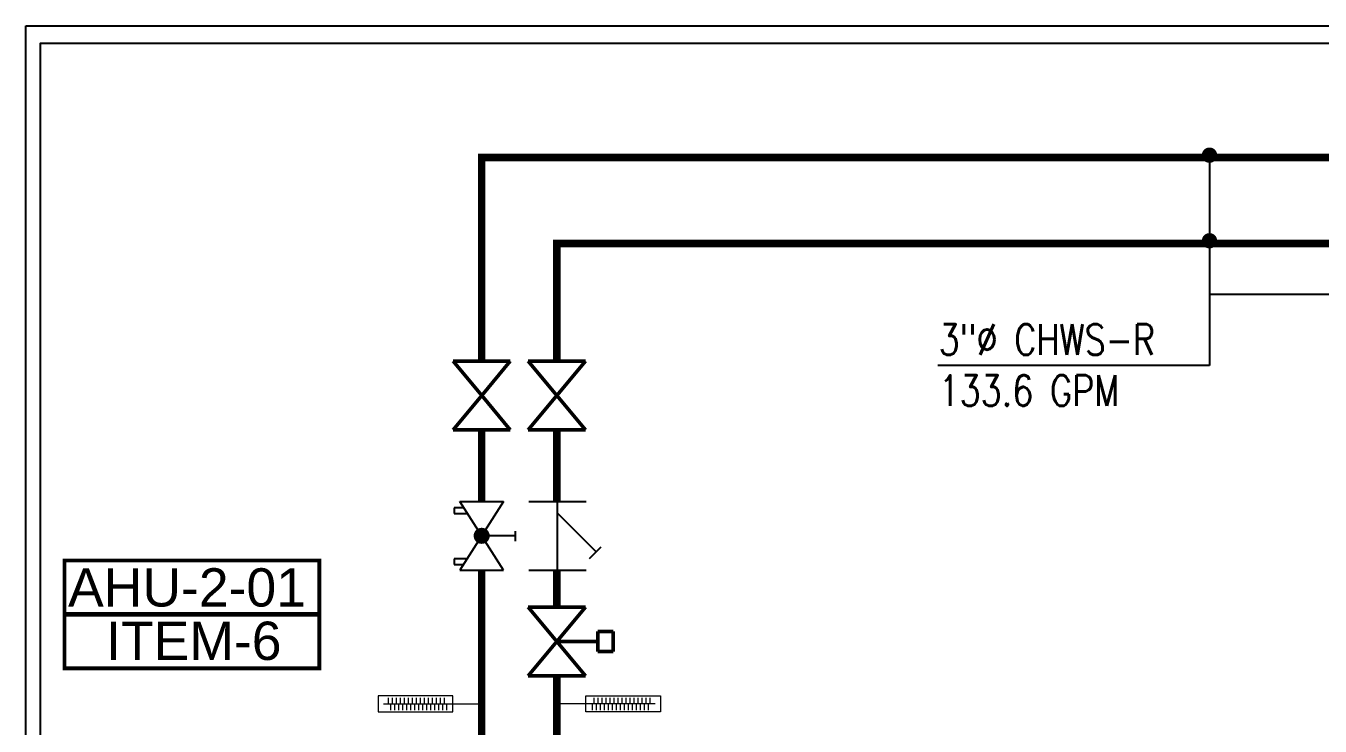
# Model space of a CAD drawing. Extents: x 1264 to 8183, y -10806 to -8316.
# Drawn here: x 1264 to 1940, y -8681 to -8316 of the extents above; entities that cross this region are included whole.
import ezdxf
from ezdxf.lldxf.tags import DXFTag

# ---------------------------------------------------------------- set-up
doc = ezdxf.new("R2010")
doc.units = 0
doc.header["$LTSCALE"] = 200
doc.header["$MEASUREMENT"] = 0
doc.linetypes.add('HIDDEN', pattern=[0.375, 0.25, -0.125])
doc.layers.get('0').update_dxf_attribs({"linetype": 'CONTINUOUS'})
doc.layers.get('Defpoints').update_dxf_attribs({"linetype": 'CONTINUOUS'})
for name, color, linetype in [('AIR-DEVICES', 1, 'HIDDEN'), ('CHWR', 4, 'HIDDEN'), ('CHWS', 5, 'CONTINUOUS'), ('NUMBERING', 5, 'CONTINUOUS'), ('S.A TEXT', 7, 'CONTINUOUS'), ('TEXT 23233', 181, 'CONTINUOUS'), ('VALVE-', 1, 'CONTINUOUS')]:
    doc.layers.add(name, color=color, linetype=linetype)
doc.styles.add('2nd Floor ELEC$0$SMC_DIMMING', font='simplex.shx', dxfattribs={"width": 0.8})
doc.styles.add('SMC_TEXTING', font='simplex.shx', dxfattribs={"width": 0.8})
doc.styles.add('TXT 1_4', font='arial.ttf', dxfattribs={"height": 3.5})
tags = doc.linetypes.add('CHLLID_WATER_RETURN', pattern='A,30.7,-5.08,["CHWR",Standard,S=2.54,R=0,X=-2.54,Y=-1.27],-10.46', length=46.24).pattern_tags.tags
tags[6] = DXFTag(74, 10)
tags = doc.linetypes.add('CHLLID_WATER_SUPPLY', pattern='A,30.7,-5.08,["CHWS",Standard,S=2.54,R=0,X=-2.54,Y=-1.27],-10.46', length=46.24).pattern_tags.tags
tags[6] = DXFTag(74, 10)
doc.dimstyles.new('2nd Floor ELEC$0$SMC_DOT_1-8', dxfattribs={"dimscale": 4, "dimtxt": 2, "dimasz": 0.66, "dimexe": 1.8, "dimexo": 0.625, "dimgap": 0.9, "dimtad": 0, "dimtih": 1, "dimtoh": 1, "dimdec": 0, "dimzin": 0, "dimdsep": 46, "dimlunit": 3, "dimtxsty": '2nd Floor ELEC$0$SMC_DIMMING', "dimcen": 0.09, "dimclrd": 34, "dimclre": 34, "dimclrt": 123, "dimadec": 0, "dimazin": 0, "dimtfac": 1, "dimtdec": 0, "dimtofl": 0, "dimtmove": 0, "dimatfit": 3, "dimldrblk": '2nd Floor ELEC$0$SMC_DOT', "dimfxl": 1, "dimtolj": 1, "dimtzin": 0, "dimarcsym": 0})

# ---------------------------------------------------------------- blocks, each defined once
blk = doc.blocks.new('2nd Floor ELEC$0$SMC_DOT')
at = {"color": 0, "linetype": 'ByBlock', "lineweight": -2}
blk.add_line((-0.5, 0), (-1, 0), dxfattribs=at)
at = {"color": 0, "linetype": 'ByBlock', "const_width": 0.5}
blk.add_lwpolyline([(-0.25, 0, 1), (0.25, 0, 1)], format="xyb", close=True, dxfattribs=at)
blk = doc.blocks.new('IV')
at = {"lineweight": 50}
for points in [[(-1.231, -1.024), (0, 0), (-1.231, 1.024)], [(0, 0), (1.231, 1.024), (1.231, -1.024)]]:
    blk.add_lwpolyline(points, close=True, dxfattribs=at)
blk = doc.blocks.new('A$C60FB6271')
at = {"linetype": 'ByBlock', "lineweight": 20}
for p, q in [((0, 4.351), (-0.285, 4.351)), ((0, 4.257), (0.285, 4.257)), ((0, 4.164), (-0.285, 4.164)), ((0, 3.977), (-0.285, 3.977)), ((0, 3.79), (-0.285, 3.79)), ((0, 4.07), (0.285, 4.07)), ((0, 3.883), (0.285, 3.883)), ((0, 3.696), (0.285, 3.696)), ((0, 3.603), (-0.285, 3.603)), ((0, 3.416), (-0.285, 3.416)), ((0, 3.229), (-0.285, 3.229)), ((0, 3.042), (-0.285, 3.042)), ((0, 3.509), (0.285, 3.509)), ((0, 3.322), (0.285, 3.322)), ((0, 3.135), (0.285, 3.135)), ((0, 2.854), (-0.285, 2.854)), ((0, 2.667), (-0.285, 2.667)), ((0, 2.48), (-0.285, 2.48)), ((0, 2.948), (0.285, 2.948)), ((0, 2.761), (0.285, 2.761)), ((0, 2.574), (0.285, 2.574)), ((0, 2.293), (-0.285, 2.293)), ((0, 2.106), (-0.285, 2.106)), ((0, 1.919), (-0.285, 1.919)), ((0, 2.387), (0.285, 2.387)), ((0, 2.2), (0.285, 2.2)), ((0, 2.013), (0.285, 2.013)), ((0, 1.826), (0.285, 1.826)), ((0, 1.732), (-0.285, 1.732)), ((0, 1.639), (0.285, 1.639))]:
    blk.add_line(p, q, dxfattribs=at)
at = {"layer": 'VALVE-', "lineweight": 20}
blk.add_line((0, 4.575), (0, 0), dxfattribs=at)
blk.add_lwpolyline([(-0.377, 4.825), (0.377, 4.825), (0.377, 1.332), (-0.377, 1.332)], close=True, dxfattribs=at)
blk = doc.blocks.new('TWO WAY VALVE')
at = {"lineweight": 50}
for p, q in [((-14.97, -17.99), (0, 0)), ((0, 0), (14.97, -17.99)), ((0, 0), (21.3, 0)), ((14.97, -17.99), (-14.97, -17.99))]:
    blk.add_line(p, q, dxfattribs=at)
blk.add_lwpolyline([(0, 0), (14.97, 17.99), (-14.97, 17.99), (0, 0)], dxfattribs=at)
blk.add_lwpolyline([(21.3, -5.19), (29.41, -5.19), (29.41, 5.19), (21.3, 5.19)], close=True, dxfattribs=at)

msp = doc.modelspace()

# ---------------------------------------------------------------- linework, layer by layer
at = {"layer": 'AIR-DEVICES', "color": 1, "lineweight": -3, "ltscale": 20}
for p, q in [((1526.37, -8564.05), (1556.3, -8564.05)), ((1541.2, -8564.05), (1541.2, -8600.03)), ((1541.2, -8570.06), (1561.62, -8590.47)), ((1519.3, -8579.61), (1519.3, -8584.78)), ((1564.04, -8588.04), (1557.96, -8594.12)), ((1526.37, -8600.03), (1556.3, -8600.03))]:
    msp.add_line(p, q, dxfattribs=at)
for points in [[(1492.59, -8567.49), (1487.48, -8567.49), (1487.48, -8570.44), (1494.41, -8570.36)], [(1519.3, -8582.04), (1501.79, -8582.04), (1501.79, -8579.95)], [(1494.17, -8594.1), (1487.48, -8594.1), (1487.48, -8597.05), (1492.3, -8597.05)]]:
    msp.add_lwpolyline(points, dxfattribs=at)
msp.add_lwpolyline([(1490.42, -8600.03), (1513.17, -8600.03), (1490.42, -8564.05), (1513.17, -8564.05)], close=True, dxfattribs=at)
at = {"layer": 'AIR-DEVICES', "color": 1, "lineweight": -3, "ltscale": 20, "const_width": 4.19}
msp.add_lwpolyline([(1499.7, -8582.04, -1), (1503.89, -8582.04, -1)], format="xyb", close=True, dxfattribs=at)
at = {"layer": 'CHWR', "linetype": 'CHLLID_WATER_RETURN', "lineweight": -3, "ltscale": 0.03, "const_width": 4}
for points in [[(1501.79, -8490.79), (1501.79, -8384.58), (4601.81, -8384.58)], [(1501.79, -8526.77), (1501.79, -8564.05)], [(1501.79, -8600.03), (1501.79, -8728.48)]]:
    msp.add_lwpolyline(points, dxfattribs=at)
at = {"layer": 'CHWS', "linetype": 'CHLLID_WATER_SUPPLY', "lineweight": -3, "ltscale": 0.03}
for points in [[(1541.1, -8490.79, 4, 4, 0), (1541.1, -8429.41, 4, 4, 0), (1987.67, -8429.41, 4, 4, -0.469561), (2026.51, -8429.41, 4, 4, 0), (3619.39, -8428.67, 4, 4, -0.809227), (3640.12, -8428.66, 4, 4, 0), (3924.71, -8428.53, 4, 4, -0.414349), (3926.71, -8430.53, 4, 4, 0), (3926.71, -8439.94, 0, 0, 0)], [(1541.1, -8655.19, 4, 4, 0), (1541.1, -8727.47, 0, 0, 0)]]:
    msp.add_lwpolyline(points, format="xyseb", dxfattribs=at)
at = {"layer": 'CHWS', "linetype": 'CHLLID_WATER_SUPPLY', "lineweight": -3, "ltscale": 0.03, "const_width": 4}
for points in [[(1541.1, -8526.77), (1541.1, -8564.05)], [(1541.1, -8600.03), (1541.1, -8619.21)]]:
    msp.add_lwpolyline(points, dxfattribs=at)
at = {"layer": 'Defpoints', "lineweight": -3}
for points in [[(1263.8, -8315.78), (5297.7, -8315.78), (5297.7, -10591.25), (1263.8, -10591.25)], [(5287.08, -8325.04), (1271.18, -8325.04), (1271.18, -10579.53), (5287.08, -10579.53)]]:
    msp.add_lwpolyline(points, close=True, dxfattribs=at)
at = {"layer": 'TEXT 23233', "lineweight": -3, "const_width": 2}
msp.add_lwpolyline([(1283.96, -8594.95), (1283.96, -8651.22), (1417.05, -8651.22), (1417.05, -8594.95)], close=True, dxfattribs=at)
for points in [[(1417.05, -8622.8), (1283.96, -8622.8)], [(1283.96, -8623.29), (1417.05, -8623.29)]]:
    msp.add_lwpolyline(points, dxfattribs=at)

# ---------------------------------------------------------------- block references
at = {"layer": 'AIR-DEVICES', "color": 1, "lineweight": -3, "ltscale": 20}
for name, p, xscale, yscale, zscale, rotation in [('IV', (1501.79, -8508.78), 14.61544624240751, 14.61544624240751, 14.61544624240751, 270), ('IV', (1541.1, -8508.78), 14.61544624240751, 14.61544624240751, 14.61544624240751, 270), ('A$C60FB6271', (1501.66, -8669.81), -11.17061085093327, 11.17061085093327, 11.17061085093327, 90), ('A$C60FB6271', (1541.23, -8669.81), 11.17061085093327, 11.17061085093327, 11.17061085093327, 270)]:
    msp.add_blockref(name, p, dxfattribs=dict(at, xscale=xscale, yscale=yscale, zscale=zscale, rotation=rotation))
msp.add_blockref('TWO WAY VALVE', (1541.1, -8637.2), dxfattribs=at)

# ---------------------------------------------------------------- texts
at = {"layer": 'NUMBERING', "lineweight": -3, "char_height": 20, "attachment_point": 5, "style": 'TXT 1_4'}
for s, insert, width in [('AHU-2-01', (1347.92, -8609.12), 88.7367), ('ITEM-6', (1351.49, -8637.01), 88.5714)]:
    msp.add_mtext(s, dxfattribs=dict(at, insert=insert, width=width))
at = {"layer": 'S.A TEXT', "lineweight": -3, "insert": (1740.45, -8492.9), "char_height": 16, "attachment_point": 4, "style": 'SMC_TEXTING'}
msp.add_mtext('3"%%C CHWS-R\\P133.6 GPM ', dxfattribs=at)

# ---------------------------------------------------------------- leaders
at = {"layer": 'TEXT 23233', "lineweight": -3}
for points in [[(1881.83, -8383.3), (1881.83, -8493.13), (1739.97, -8493.13)], [(1881.83, -8427.98), (1881.83, -8493.13), (1739.97, -8493.13)], [(2007.65, -8456.12), (1881.83, -8456.12)], [(2046.95, -8456.12), (1881.83, -8456.12)]]:
    msp.add_leader(points, dimstyle='2nd Floor ELEC$0$SMC_DOT_1-8', override={"dimasz": 2}, dxfattribs=at)

doc.saveas('drawing.dxf')
